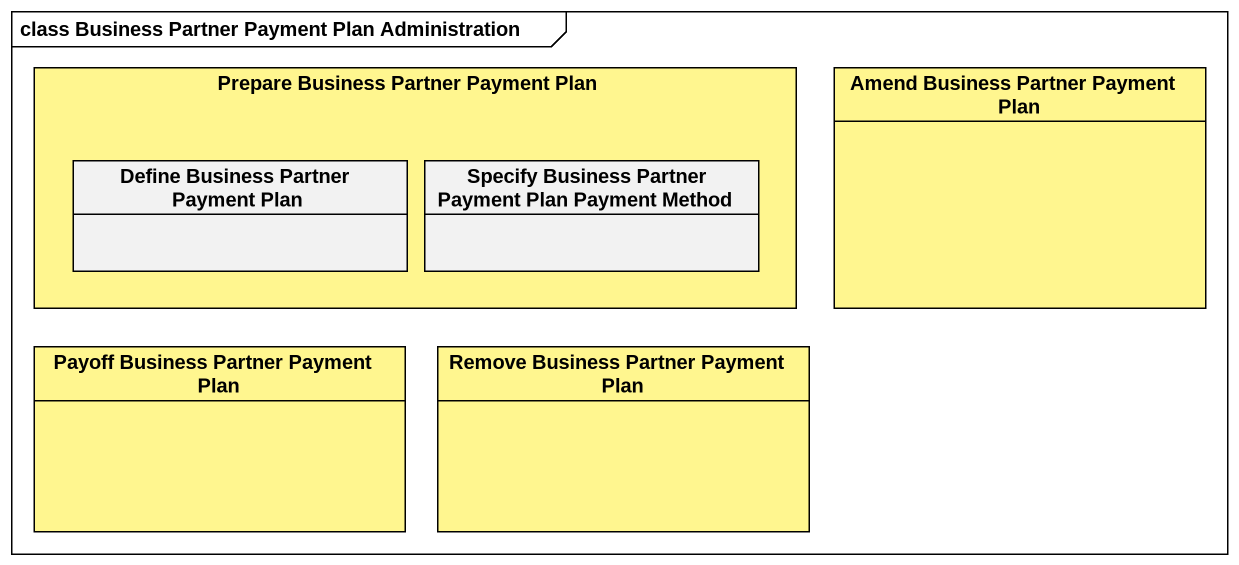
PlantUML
@startuml
mainframe class Business Partner Payment Plan Administration
hide circle
hide empty members
rectangle "Prepare Business Partner Payment Plan" as Prepare_Business_Partner #FFF68F {
  class "Define Business Partner Payment Plan" as Define_Business_Partner
  class "Specify Business Partner Payment Plan Payment Method" as Specify_Business_Partner
}
class "Amend Business Partner Payment Plan" as Amend_Business_Partner #FFF68F
class "Payoff Business Partner Payment Plan" as Payoff_Business_Partner #FFF68F
class "Remove Business Partner Payment Plan" as Remove_Business_Partner #FFF68F
@enduml
